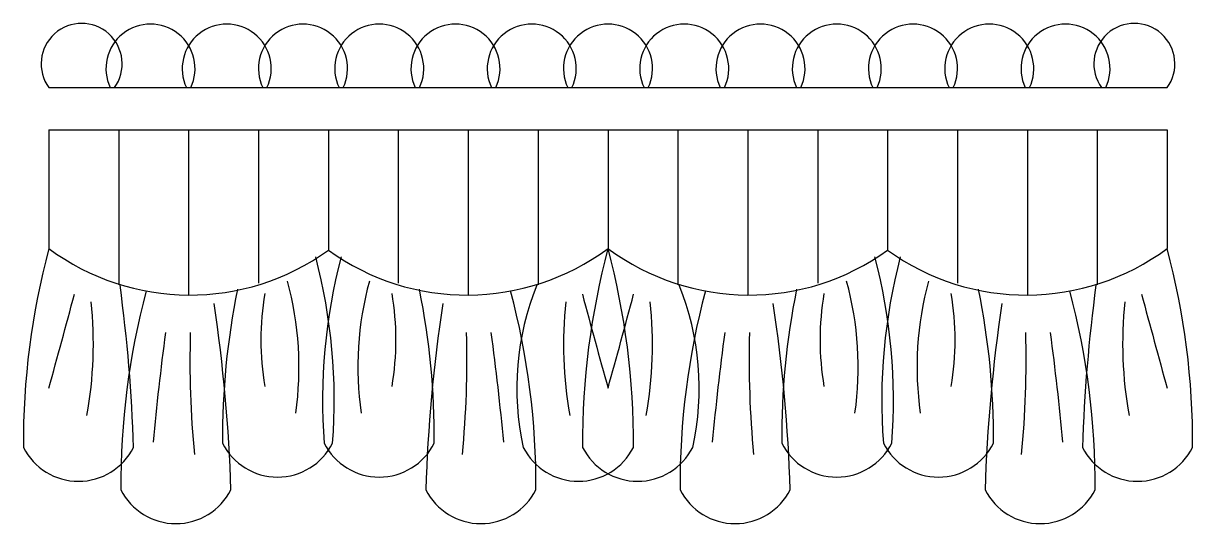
# Model space of a CAD drawing. Header units: metres. Extents: x 1245 to 1846, y 2458 to 2715.
import ezdxf

# ---------------------------------------------------------------- set-up
doc = ezdxf.new("R2010")
doc.units = ezdxf.units.M
for name, color, linetype in [('3', 3, 'Continuous'), ('4', 4, 'Continuous'), ('7', 7, 'Continuous')]:
    doc.layers.add(name, color=color, linetype=linetype)

msp = doc.modelspace()

# ---------------------------------------------------------------- linework, layer by layer
at = {"layer": '3'}
for p, q in [((1294.23, 2660.02), (1294.23, 2580.56)), ((1330.12, 2660.02), (1330.12, 2575.24)), ((1366.02, 2660.02), (1366.02, 2581.26)), ((1401.91, 2660.02), (1401.91, 2598.31)), ((1401.91, 2660.02), (1401.91, 2598.31)), ((1437.81, 2660.02), (1437.81, 2581.26)), ((1473.7, 2660.02), (1473.7, 2575.24)), ((1509.59, 2660.02), (1509.59, 2580.56)), ((1545.49, 2660.02), (1545.49, 2599.15)), ((1545.49, 2660.02), (1545.49, 2599.15)), ((1581.38, 2660.02), (1581.38, 2580.56)), ((1617.27, 2660.02), (1617.27, 2575.24)), ((1653.17, 2660.02), (1653.17, 2581.26)), ((1689.06, 2660.02), (1689.06, 2598.31)), ((1689.06, 2660.02), (1689.06, 2598.31)), ((1724.96, 2660.02), (1724.96, 2581.26)), ((1760.85, 2660.02), (1760.85, 2575.24)), ((1796.74, 2660.02), (1796.74, 2580.56))]:
    msp.add_line(p, q, dxfattribs=at)
for centre, radius, start, end in [((1219.45, 2538.23), 167.37, 351.86, 15.3), ((1584.38, 2538.23), 167.37, 164.7, 188.14), ((1506.6, 2538.23), 167.37, 351.86, 15.3), ((1871.53, 2538.23), 167.37, 164.7, 188.14), ((1511.83, 2552.17), 144.6, 170.5, 189.5), ((1291.99, 2552.17), 144.6, 350.5, 9.5), ((1798.98, 2552.17), 144.6, 170.5, 189.5), ((1579.14, 2552.17), 144.6, 350.5, 9.5), ((-3057.48, 3727.54), 4479.58, 344.46, 345.1), ((1074.4, 2550.07), 206.8, 349.8, 6.03), ((1729.42, 2550.07), 206.8, 173.97, 190.2), ((5861.31, 3727.54), 4479.58, 194.9, 195.54), ((-2770.33, 3727.54), 4479.58, 344.46, 345.1), ((1361.55, 2550.07), 206.8, 349.8, 6.03), ((2016.57, 2550.07), 206.8, 173.97, 190.2), ((6148.46, 3727.54), 4479.58, 194.9, 195.54), ((2687.01, 2372.35), 1381, 172.36, 174.71), ((1832.38, 2541.56), 501.58, 178.36, 185.52), ((971.45, 2541.56), 501.58, 354.48, 1.64), ((116.81, 2372.35), 1381, 5.29, 7.64), ((2974.16, 2372.35), 1381, 172.36, 174.71), ((2119.53, 2541.56), 501.58, 178.36, 185.52), ((1258.6, 2541.56), 501.58, 354.48, 1.64), ((403.96, 2372.35), 1381, 5.29, 7.64)]:
    msp.add_arc(centre, radius, start, end, dxfattribs=at)
at = {"layer": '4'}
for p, q in [((1258.34, 2681.76), (1832.64, 2681.76)), ((1258.34, 2660.02), (1258.34, 2599.15)), ((1832.64, 2660.02), (1832.64, 2599.15))]:
    msp.add_line(p, q, dxfattribs=at)
for centre, radius, start, end in [((1632.96, 2499.38), 387.68, 165.09, 180.35), ((1114.3, 2521.01), 290.61, 355.69, 14.71), ((1689.52, 2521.01), 290.61, 165.29, 184.31), ((1920.11, 2499.38), 387.68, 165.09, 180.35), ((1170.86, 2499.38), 387.68, 359.65, 14.91), ((1401.45, 2521.01), 290.61, 355.69, 14.71), ((1976.67, 2521.01), 290.61, 165.29, 184.31), ((1458.01, 2499.38), 387.68, 359.65, 14.91), ((493.53, 2471.67), 808.71, 1.79, 7.72), ((1682.99, 2477.64), 387.68, 165.09, 180.35), ((1735.2, 2501.55), 387.68, 168.6, 180.35), ((1068.62, 2501.55), 387.68, 359.65, 11.4), ((1120.83, 2477.64), 387.68, 359.65, 14.91), ((1639.73, 2527.49), 141.09, 158, 192.49), ((1451.24, 2527.49), 141.09, 347.51, 22), ((1970.14, 2477.64), 387.68, 165.09, 180.35), ((2022.35, 2501.55), 387.68, 168.6, 180.35), ((1355.77, 2501.55), 387.68, 359.65, 11.4), ((1407.98, 2477.64), 387.68, 359.65, 14.91), ((2597.45, 2471.67), 808.71, 172.28, 178.21), ((543.56, 2449.93), 808.71, 1.79, 8.6), ((2260.26, 2449.93), 808.71, 171.4, 178.21), ((830.71, 2449.93), 808.71, 1.79, 8.6), ((2547.41, 2449.93), 808.71, 171.4, 178.21), ((1375.81, 2513.45), 31.69, 206.82, 333.18), ((1428.02, 2513.45), 31.69, 206.82, 333.18), ((1662.96, 2513.45), 31.69, 206.82, 333.18), ((1715.17, 2513.45), 31.69, 206.82, 333.18), ((1273.56, 2511.28), 31.69, 206.82, 333.18), ((1530.26, 2511.28), 31.69, 206.82, 333.18), ((1560.71, 2511.28), 31.69, 206.82, 333.18), ((1817.41, 2511.28), 31.69, 206.82, 333.18), ((1323.6, 2489.54), 31.69, 206.82, 333.18), ((1480.23, 2489.54), 31.69, 206.82, 333.18), ((1610.75, 2489.54), 31.69, 206.82, 333.18), ((1767.38, 2489.54), 31.69, 206.82, 333.18)]:
    msp.add_arc(centre, radius, start, end, dxfattribs=at)
at = {"layer": '7'}
msp.add_line((1258.34, 2660.02), (1832.64, 2660.02), dxfattribs=at)
for centre, radius, start, end in [((1275.2, 2693.95), 20.8, 324.14, 215.86), ((1310.55, 2691.54), 22.86, 334.69, 205.31), ((1349.7, 2691.54), 22.86, 334.69, 205.31), ((1388.86, 2691.54), 22.86, 334.69, 205.31), ((1428.02, 2691.54), 22.86, 334.69, 205.31), ((1467.17, 2691.54), 22.86, 334.69, 205.31), ((1506.33, 2691.54), 22.86, 334.69, 205.31), ((1545.49, 2691.54), 22.86, 334.69, 205.31), ((1584.64, 2691.54), 22.86, 334.69, 205.31), ((1623.8, 2691.54), 22.86, 334.69, 205.31), ((1662.96, 2691.54), 22.86, 334.69, 205.31), ((1702.11, 2691.54), 22.86, 334.69, 205.31), ((1741.27, 2691.54), 22.86, 334.69, 205.31), ((1780.43, 2691.54), 22.86, 334.69, 205.31), ((1815.78, 2693.95), 20.8, 324.14, 215.86), ((1330.7, 2696.6), 121.38, 233.4, 305.92), ((1473.12, 2696.6), 121.38, 234.08, 306.6), ((1617.85, 2696.6), 121.38, 233.4, 305.92), ((1760.27, 2696.6), 121.38, 234.08, 306.6)]:
    msp.add_arc(centre, radius, start, end, dxfattribs=at)

doc.saveas('drawing.dxf')
